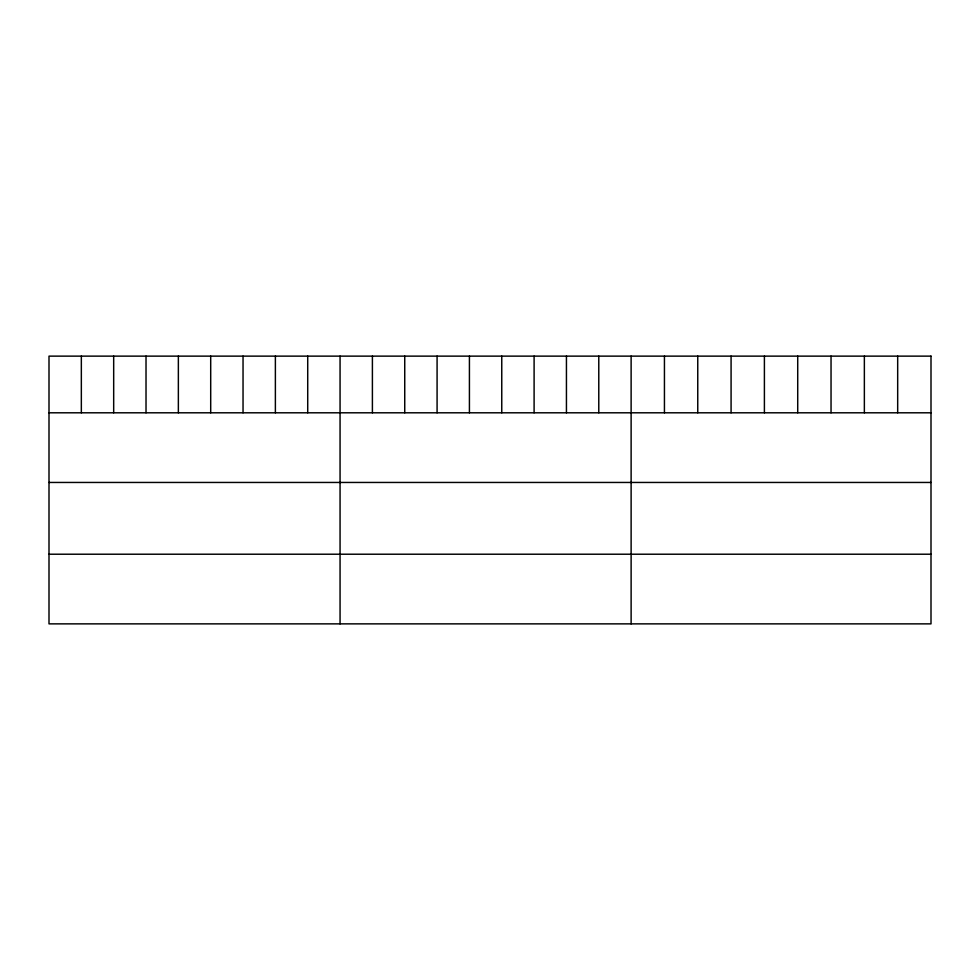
<?xml version="1.0" encoding="UTF-8"?>
<svg xmlns="http://www.w3.org/2000/svg" width="980" height="980" viewBox="0 0 980 980"><rect width="100%" height="100%" fill="white"/><g stroke="black" fill="none" stroke-linecap="round" stroke-linejoin="round"><path stroke-width="1.47" d="M49 412.801L931 412.801M49 482.454L931 482.454M49 554.215L931 554.215M897.68 356.132L897.68 412.801M864.36 356.132L864.36 412.801M831.04 356.132L831.04 412.801M797.72 356.132L797.72 412.801M764.4 356.132L764.4 412.801M731.08 356.132L731.08 412.801M697.76 356.132L697.76 412.801M664.44 356.132L664.44 412.801M631.12 356.132L631.12 623.868M598.78 356.132L598.78 412.801M566.44 356.132L566.44 412.801M534.1 356.132L534.1 412.801M501.76 356.132L501.76 412.801M469.42 356.132L469.42 412.801M437.08 356.132L437.08 412.801M404.74 356.132L404.74 412.801M372.4 356.132L372.4 412.801M340.06 356.132L340.06 623.868M307.72 356.132L307.72 412.801M275.38 356.132L275.38 412.801M243.04 356.132L243.04 412.801M210.7 356.132L210.7 412.801M178.36 356.132L178.36 412.801M146.02 356.132L146.02 412.801M113.68 356.132L113.68 412.801M81.34 356.132L81.34 412.801M931 356.132L49 356.132L49 623.868L931 623.868L931 356.132"/></g></svg>
